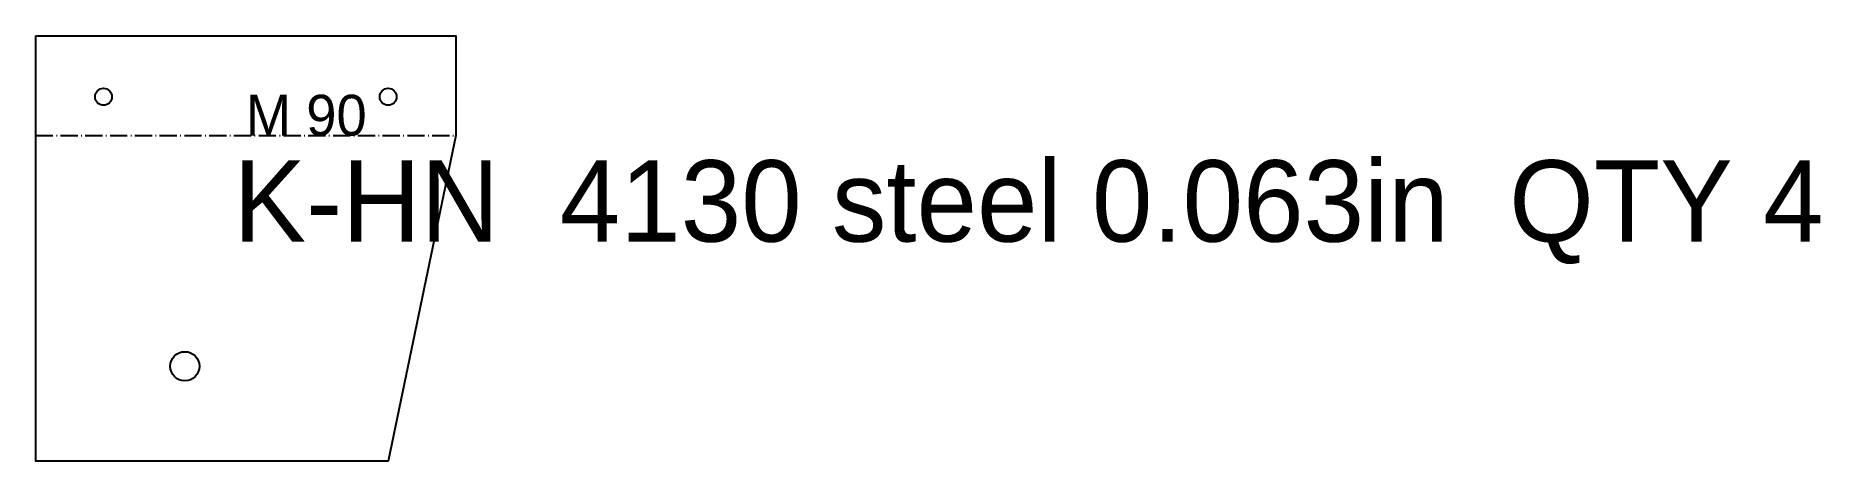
# Model space of a CAD drawing. Header units: millimetres. Extents: x 0 to 263, y 0 to 63.
import ezdxf

# ---------------------------------------------------------------- set-up
doc = ezdxf.new("R2010")
doc.units = ezdxf.units.MM
doc.linetypes.add('DASHDOT', pattern=[3.556, 2.54, -0.508, 0, -0.508])
for name, color, linetype in [('CUT', 7, 'CONTINUOUS'), ('ETCH', 8, 'CONTINUOUS'), ('HOLE', 6, 'CONTINUOUS'), ('MOUNTAIN', 5, 'DASHDOT')]:
    doc.layers.add(name, color=color, linetype=linetype)

msp = doc.modelspace()

# ---------------------------------------------------------------- linework, layer by layer
at = {"layer": 'CUT'}
msp.add_lwpolyline([(0, 62.71), (62, 62.71), (62, 48), (62, 48), (52, 0), (0, 0), (0, 62.71)], close=True, dxfattribs=at)
msp.add_circle((22, 14), 2.15, dxfattribs=at)
at = {"layer": 'HOLE'}
for centre in [(10, 53.71), (52, 53.71)]:
    msp.add_circle(centre, 1.25, dxfattribs=at)
at = {"layer": 'MOUNTAIN'}
msp.add_line((0, 48), (62, 48), dxfattribs=at)

# ---------------------------------------------------------------- texts
at = {"layer": 'ETCH'}
for s, height, p in [('M 90', 6, (31, 48)), ('K-HN  4130 steel 0.063in  QTY 4', 12, (29.18, 32.36))]:
    msp.add_text(s, height=height, dxfattribs=at).set_placement(p)

doc.saveas('drawing.dxf')
